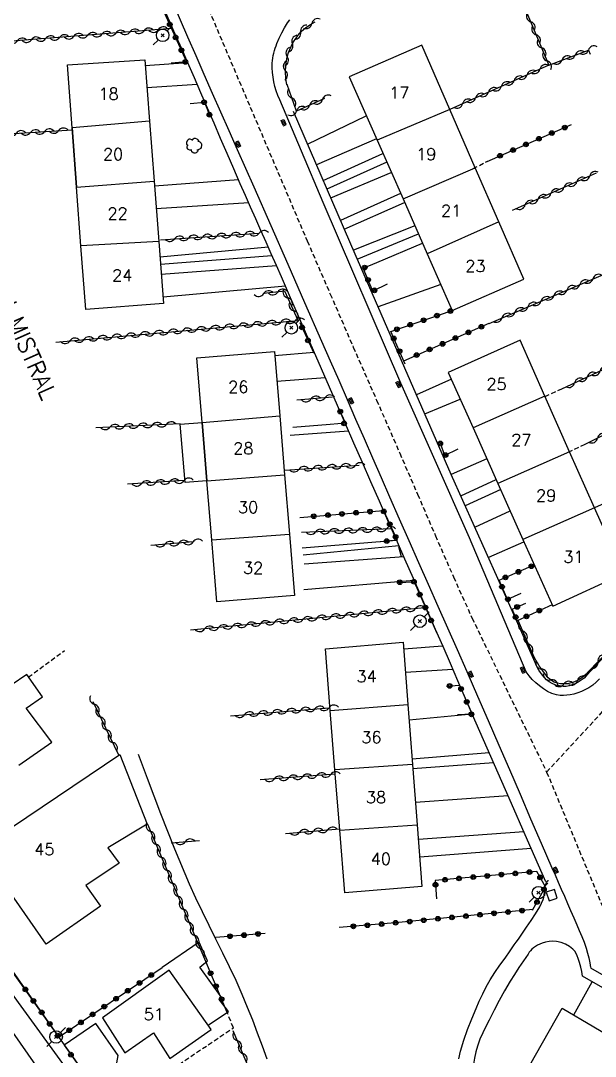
# Model space of a CAD drawing. Header units: millimetres. Extents: x 147000 to 148000, y 141000 to 142001.
# Drawn here: x 147539.6 to 147600.6, y 141771.4 to 141881.4 of the extents above; entities that cross this region are included whole.
import ezdxf
from ezdxf.enums import TextEntityAlignment as Align

# ---------------------------------------------------------------- set-up
doc = ezdxf.new("R2010")
doc.units = ezdxf.units.MM
doc.linetypes.add('DASHED', pattern=[0.75, 0.5, -0.25])
doc.layers.get('0').update_dxf_attribs({"linetype": 'CONTINUOUS'})
for name, color, linetype in [('W0001', 6, 'DASHED'), ('W0004', 5, 'CONTINUOUS'), ('W0014', 7, 'CONTINUOUS'), ('W0017', 7, 'CONTINUOUS'), ('W0101', 7, 'CONTINUOUS'), ('W0104', 1, 'CONTINUOUS'), ('W0112', 1, 'DASHED'), ('W0211', 2, 'CONTINUOUS'), ('W0300', 7, 'CONTINUOUS'), ('W0310', 3, 'CONTINUOUS'), ('W0323', 7, 'CONTINUOUS'), ('W0401', 7, 'CONTINUOUS'), ('W0420', 7, 'CONTINUOUS'), ('W0473', 7, 'CONTINUOUS'), ('W0989', 7, 'CONTINUOUS'), ('W0991', 7, 'CONTINUOUS'), ('W1102', 7, 'CONTINUOUS')]:
    doc.layers.add(name, color=color, linetype=linetype)
doc.styles.get("Standard").update_dxf_attribs({"font": 'romans.shx', "width": 0.85})

# ---------------------------------------------------------------- blocks, each defined once
blk = doc.blocks.new('T473')
for p, q in [((-0.166667, 0.166667), (0.166667, -0.166667)), ((-0.166667, -0.166667), (0.166667, 0.166667)), ((0.500001, 0.500001), (1.000002, 1.000002)), ((-1.000002, -1.000002), (-0.500001, -0.500001))]:
    blk.add_line(p, q)
blk.add_ellipse((0, 0), major_axis=(0.471405, 0.471405), ratio=1, start_param=5.4977871438, end_param=11.780972451)
blk = doc.blocks.new('T401')
for p, q in [((-0.3, 0.3), (0, 0.3)), ((-0.3, -0.25), (-0.3, 0.3)), ((-0.3, 0.15), (0, 0.15)), ((-0.3, 0), (0, 0)), ((0, 0.3), (0, -0.25)), ((-0.3, -0.15), (0, -0.15)), ((-0.3, -0.25), (-0.3, -0.3)), ((-0.3, -0.3), (0, -0.3)), ((0, -0.3), (0, -0.25))]:
    blk.add_line(p, q)
blk = doc.blocks.new('T300')
for p, q in [((-0.8, 0.51), (-0.86, 0.34)), ((-0.86, 0.34), (-0.86, 0.17)), ((-0.86, 0.17), (-0.74, 0.06)), ((-0.69, 0.63), (-0.8, 0.51)), ((-0.8, -0.06), (-0.74, 0.06)), ((-0.74, 0.06), (-0.69, 0.11)), ((-0.57, 0.69), (-0.69, 0.63)), ((-0.46, 0.69), (-0.57, 0.69)), ((-0.29, 0.63), (-0.46, 0.69)), ((-0.29, 0.63), (-0.17, 0.74)), ((-0.23, 0.57), (-0.29, 0.63)), ((-0.17, 0.74), (-0.06, 0.8)), ((-0.06, 0.8), (0.06, 0.8)), ((0.06, 0.8), (0.23, 0.74)), ((0.23, 0.74), (0.34, 0.63)), ((0.34, 0.63), (0.4, 0.51)), ((0.46, 0.46), (0.34, 0.46)), ((0.4, 0.51), (0.4, 0.46)), ((0.57, 0.4), (0.46, 0.46)), ((0.57, 0.4), (0.69, 0.29)), ((0.69, 0.29), (0.74, 0.17)), ((0.74, 0.06), (0.69, -0.17)), ((0.74, 0.17), (0.74, 0.06)), ((-0.8, -0.17), (-0.8, -0.06)), ((-0.8, -0.23), (-0.8, -0.17)), ((-0.74, -0.34), (-0.8, -0.23)), ((-0.69, -0.4), (-0.74, -0.34)), ((-0.51, -0.46), (-0.69, -0.4)), ((-0.4, -0.46), (-0.51, -0.46)), ((-0.4, -0.46), (-0.34, -0.46)), ((-0.34, -0.46), (-0.34, -0.4)), ((-0.34, -0.51), (-0.34, -0.46)), ((-0.29, -0.63), (-0.34, -0.51)), ((-0.17, -0.74), (-0.29, -0.63)), ((-0.06, -0.8), (-0.17, -0.74)), ((0.06, -0.8), (-0.06, -0.8)), ((0.17, -0.74), (0.06, -0.8)), ((0.23, -0.69), (0.17, -0.74)), ((0.29, -0.46), (0.23, -0.46)), ((0.29, -0.63), (0.23, -0.69)), ((0.46, -0.4), (0.29, -0.46)), ((0.34, -0.51), (0.29, -0.63)), ((0.34, -0.51), (0.34, -0.46)), ((0.57, -0.34), (0.46, -0.4)), ((0.63, -0.29), (0.57, -0.34)), ((0.69, -0.17), (0.63, -0.29))]:
    blk.add_line(p, q)
blk = doc.blocks.new('t310o')
at = {"color": 0, "linetype": 'Continuous'}
for centre, start, end in [((-0.5, 0.38), 216.8699, 323.1304), ((0.5, -0.37), 36.8699, 143.1303)]:
    blk.add_arc(centre, 0.625, start, end, dxfattribs=at)
blk = doc.blocks.new('t323o')
at = {"color": 0, "linetype": 'Continuous'}
for radius in [0.25, 0.15]:
    blk.add_circle((0, 0), radius, dxfattribs=at)

msp = doc.modelspace()

# ---------------------------------------------------------------- linework, layer by layer
at = {"layer": 'W0001'}
for points in [[(147595.46, 141801.57), (147608.95, 141816.15), (147621.55, 141829.23), (147638.83, 141847.45), (147654.68, 141864.68), (147670.93, 141883.62), (147663.36, 141900.2), (147655.78, 141921.18), (147650.46, 141934.89), (147643.34, 141951.93)], [(147559.3, 141883.21), (147570.04, 141857.97), (147572.48, 141852.33), (147574.93, 141846.7), (147577.4, 141841.07), (147579.86, 141835.44), (147581.76, 141831.06), (147583.65, 141826.67), (147585.57, 141822.29), (147587.53, 141817.94), (147595.46, 141801.57)], [(147595.46, 141801.57), (147603.01, 141783.4), (147605.44, 141781.51), (147607.98, 141779.76), (147610.61, 141778.16), (147613.33, 141776.72), (147616.42, 141775.28), (147619.59, 141774.01), (147622.84, 141772.96), (147626.17, 141772.16), (147629.35, 141771.72), (147632.56, 141771.57), (147635.76, 141771.58), (147638.95, 141771.62), (147654.83, 141772.63)]]:
    msp.add_lwpolyline(points, dxfattribs=at)
at = {"layer": 'W0004'}
msp.add_lwpolyline([(147444.47, 141907.59), (147446.1, 141904.87), (147457.15, 141889.36), (147468.04, 141873.73), (147480.2, 141856.61), (147493.52, 141837.66), (147505.33, 141821.07), (147515.42, 141806.83), (147524.98, 141793.49), (147534.14, 141780.51), (147543.08, 141767.74), (147552.15, 141755.16), (147561.49, 141741.84), (147567.3, 141733.54), (147579.42, 141716.52), (147592.25, 141698.47), (147601.84, 141684.98), (147611.7, 141671)], dxfattribs=at)
at = {"layer": 'W0014'}
for points in [[(147548.99, 141763.9), (147535.04, 141783.04), (147517.62, 141808.08), (147508.08, 141821.49), (147492.16, 141843.61), (147475.06, 141868.07), (147457.26, 141892.86), (147447.77, 141906.4), (147444.56, 141907.2)], [(147555.87, 141883.01), (147557.33, 141879.65), (147558.21, 141877.65), (147559.08, 141875.66), (147559.96, 141873.67), (147560.84, 141871.67), (147561.73, 141869.68), (147562.61, 141867.69), (147563.49, 141865.69), (147564.37, 141863.7), (147566.17, 141859.61), (147567.97, 141855.51), (147569.77, 141851.42), (147571.57, 141847.32), (147572.48, 141845.25), (147573.38, 141843.19), (147574.28, 141841.12), (147575.18, 141839.05), (147576.08, 141836.98), (147576.98, 141834.92), (147577.89, 141832.85), (147578.79, 141830.79), (147579.81, 141828.47), (147580.84, 141826.15), (147581.86, 141823.83), (147582.89, 141821.52), (147583.92, 141819.2), (147584.95, 141816.88), (147585.97, 141814.57), (147586.99, 141812.24), (147588.12, 141809.64), (147589.25, 141807.04), (147590.38, 141804.43), (147591.51, 141801.83), (147592.64, 141799.22), (147593.76, 141796.61), (147594.89, 141794.01), (147596.02, 141791.4), (147596.35, 141790.64), (147596.68, 141789.89), (147597.01, 141789.13), (147597.34, 141788.38), (147597.67, 141787.62), (147598, 141786.86), (147598.33, 141786.1), (147598.65, 141785.34), (147598.91, 141784.73), (147599.18, 141784.11), (147599.44, 141783.49), (147599.66, 141782.86), (147599.81, 141782.35), (147599.93, 141781.84), (147600.04, 141781.32), (147600.13, 141780.8)], [(147595.39, 141789.91), (147593.43, 141794.34), (147591.48, 141798.78), (147589.53, 141803.21), (147587.6, 141807.65), (147586.81, 141809.46), (147586.02, 141811.27), (147585.24, 141813.08), (147584.46, 141814.89), (147583.67, 141816.7), (147582.89, 141818.51), (147582.1, 141820.32), (147581.32, 141822.12), (147580.42, 141824.18), (147579.51, 141826.23), (147578.61, 141828.29), (147577.71, 141830.34), (147576.8, 141832.39), (147575.9, 141834.44), (147574.99, 141836.5), (147574.09, 141838.55), (147573.24, 141840.5), (147572.4, 141842.45), (147571.55, 141844.4), (147570.7, 141846.34), (147569.86, 141848.29), (147569.01, 141850.24), (147568.16, 141852.19), (147567.31, 141854.14), (147566.77, 141855.37), (147566.22, 141856.61), (147565.68, 141857.84), (147565.13, 141859.08), (147564.58, 141860.31), (147564.03, 141861.55), (147563.49, 141862.78), (147562.94, 141864.02), (147562.24, 141865.63), (147561.54, 141867.24), (147560.85, 141868.85), (147560.15, 141870.46), (147559.46, 141872.07), (147558.76, 141873.68), (147558.06, 141875.29), (147557.36, 141876.89), (147556.75, 141878.28), (147556.14, 141879.66), (147555.52, 141881.04), (147554.91, 141882.43)], [(147567.13, 141872.94), (147566.93, 141873.41), (147566.76, 141873.89), (147566.62, 141874.37), (147566.5, 141874.87), (147566.41, 141875.36), (147566.35, 141875.85), (147566.31, 141876.34), (147566.33, 141876.84), (147566.35, 141877.11), (147566.39, 141877.38), (147566.44, 141877.64), (147566.5, 141877.91), (147566.57, 141878.17), (147566.65, 141878.42), (147566.74, 141878.68), (147566.83, 141878.93), (147567.06, 141879.5), (147567.33, 141880.06), (147567.63, 141880.59), (147567.96, 141881.11), (147568.21, 141881.44)], [(147662.33, 141879.02), (147652.01, 141867.75), (147637.32, 141852.11), (147620.9, 141834.71), (147611.12, 141824.08), (147599.7, 141811.81)], [(147593.3, 141812.2), (147587.26, 141826.45), (147579.97, 141842.88), (147571.72, 141862.06), (147567.15, 141872.96)], [(147594.25, 141813.2), (147590.28, 141822.13), (147585.33, 141833.17), (147575.13, 141856.56), (147568.6, 141871.7)], [(147571.37, 141733.9), (147558.02, 141753.07), (147547.13, 141768.58), (147534.65, 141786.08), (147521.53, 141804.71), (147509.62, 141821.45), (147494.94, 141842.14), (147484.58, 141856.39)], [(147599.7, 141811.81), (147599.43, 141811.55), (147599.14, 141811.31), (147598.82, 141811.11), (147598.49, 141810.94), (147598.18, 141810.82), (147597.86, 141810.73), (147597.53, 141810.67), (147597.2, 141810.66), (147596.81, 141810.71), (147596.43, 141810.81), (147596.06, 141810.96), (147595.72, 141811.16), (147595.45, 141811.36), (147595.22, 141811.61), (147595.01, 141811.87), (147594.81, 141812.14), (147594.64, 141812.39), (147594.49, 141812.65), (147594.36, 141812.92), (147594.24, 141813.2)], [(147601.07, 141811.46), (147600.72, 141811.12), (147600.35, 141810.81), (147599.95, 141810.53), (147599.53, 141810.29), (147599.15, 141810.11), (147598.76, 141809.97), (147598.36, 141809.85), (147597.95, 141809.77), (147597.59, 141809.72), (147597.24, 141809.69), (147596.88, 141809.7), (147596.52, 141809.76), (147596.02, 141809.92), (147595.56, 141810.14), (147595.12, 141810.41), (147594.7, 141810.71), (147594.31, 141811.04), (147593.94, 141811.4), (147593.6, 141811.79), (147593.3, 141812.2)], [(147586.14, 141771.12), (147586.33, 141771.94), (147586.66, 141773.1), (147587.06, 141774.24), (147587.51, 141775.36), (147587.97, 141776.47), (147588.31, 141777.25), (147588.67, 141778.01), (147589.05, 141778.76), (147589.46, 141779.5), (147589.96, 141780.3), (147590.49, 141781.07), (147591.04, 141781.82), (147591.57, 141782.59), (147591.79, 141782.9), (147592.01, 141783.21), (147592.24, 141783.52), (147592.46, 141783.83), (147592.68, 141784.15), (147592.9, 141784.46), (147593.11, 141784.78), (147593.33, 141785.09), (147593.8, 141785.8), (147594.28, 141786.51), (147594.72, 141787.25), (147595.1, 141788.02), (147595.17, 141788.27), (147595.21, 141788.53), (147595.22, 141788.78), (147595.23, 141789.03), (147595.26, 141789.3), (147595.33, 141789.57), (147595.44, 141789.83), (147595.62, 141790.05), (147595.62, 141790.05), (147595.63, 141790.06), (147595.64, 141790.06), (147595.64, 141790.06)], [(147599.27, 141779.9), (147599.2, 141780.38), (147599.1, 141780.86), (147598.96, 141781.33), (147598.8, 141781.79), (147598.69, 141782.05), (147598.58, 141782.3), (147598.44, 141782.54), (147598.25, 141782.76), (147597.87, 141783.06), (147597.45, 141783.3), (147597, 141783.47), (147596.52, 141783.58), (147596.13, 141783.61), (147595.74, 141783.58), (147595.35, 141783.5), (147594.98, 141783.4), (147594.74, 141783.31), (147594.5, 141783.19), (147594.28, 141783.06), (147594.07, 141782.9), (147593.9, 141782.76), (147593.75, 141782.6), (147593.62, 141782.43), (147593.49, 141782.25)], [(147593.51, 141782.25), (147593, 141781.54), (147592.5, 141780.82), (147592.03, 141780.09), (147591.57, 141779.35), (147590.98, 141778.33), (147590.42, 141777.31), (147589.88, 141776.27), (147589.36, 141775.22), (147589.02, 141774.55), (147588.69, 141773.88), (147588.37, 141773.19), (147588.11, 141772.48), (147587.94, 141771.85), (147587.81, 141771.2), (147587.71, 141770.55), (147587.61, 141769.9), (147587.55, 141769.37), (147587.5, 141768.83), (147587.47, 141768.28), (147587.44, 141767.74), (147587.39, 141766.48), (147587.39, 141766.31)], [(147600.12, 141780.77), (147610.7, 141774.68), (147627.51, 141764.94)], [(147631.45, 141767.13), (147627.71, 141763.63), (147616.62, 141769.96), (147599.26, 141779.89)]]:
    msp.add_lwpolyline(points, dxfattribs=at)
at = {"layer": 'W0017'}
for points in [[(147552.83, 141876.58), (147557.35, 141876.91)], [(147553.01, 141874.26), (147558.36, 141874.61)], [(147570.08, 141868.25), (147576.31, 141871.24)], [(147577.38, 141868.82), (147571.03, 141866.05)], [(147571.75, 141864.39), (147578.08, 141867.25)], [(147578.49, 141866.32), (147572.14, 141863.47)], [(147572.55, 141862.54), (147578.96, 141865.25)], [(147553.82, 141863.8), (147562.74, 141864.48)], [(147579.95, 141863.01), (147573.58, 141860.14)], [(147563.83, 141862), (147554.01, 141861.36)], [(147573.98, 141859.2), (147580.38, 141862.04)], [(147581.48, 141859.56), (147574.94, 141856.98)], [(147575.36, 141856.02), (147581.85, 141858.71)], [(147565.92, 141857.29), (147554.41, 141856.23)], [(147577.43, 141855.68), (147582.29, 141857.73)], [(147554.47, 141855.51), (147566.3, 141856.43)], [(147554.55, 141854.42), (147566.77, 141855.37)], [(147567.74, 141853.17), (147554.74, 141852)], [(147584.23, 141853.35), (147577.57, 141850.96)], [(147566.58, 141845.79), (147570.79, 141846.14)], [(147566.82, 141843.06), (147571.96, 141843.45)], [(147585.35, 141843.28), (147581.64, 141841.61)], [(147582.51, 141839.61), (147586.29, 141841.17)], [(147568.22, 141837.33), (147574.42, 141837.8)], [(147572.46, 141838.48), (147568.5, 141838.14)], [(147589.12, 141834.82), (147585.33, 141833.16)], [(147586.35, 141830.89), (147590.11, 141832.62)], [(147590.58, 141831.57), (147586.81, 141829.85)], [(147587.84, 141827.56), (147591.59, 141829.3)], [(147579.51, 141826.17), (147569.52, 141825.35)], [(147569.6, 141824.63), (147579.78, 141825.62)], [(147592.99, 141825.98), (147589.28, 141824.36)], [(147580.3, 141824.44), (147569.71, 141823.66)], [(147569.68, 141820.95), (147581.39, 141821.96)], [(147580.29, 141814.64), (147584.42, 141814.97)], [(147585.5, 141812.45), (147580.48, 141812.15)], [(147580.86, 141807.13), (147587.55, 141807.75)], [(147589.37, 141803.6), (147581.18, 141802.95)], [(147581.26, 141801.94), (147589.83, 141802.57)], [(147591.36, 141799.06), (147581.54, 141798.35)], [(147581.84, 141794.44), (147593.03, 141795.27)], [(147593.82, 141793.47), (147581.98, 141792.52)], [(147598.35, 141775.78), (147600.29, 141779.3)], [(147547.65, 141767.84), (147549.51, 141768.94), (147549.97, 141771.49), (147547.6, 141774.87), (147544.23, 141772.58)]]:
    msp.add_lwpolyline(points, dxfattribs=at)
at = {"layer": 'W0101'}
for points in [[(147585.17, 141871.94), (147582.2, 141878.74), (147574.48, 141875.38)], [(147545.09, 141869.99), (147544.6, 141876.66), (147552.79, 141877.18)], [(147552.79, 141877.18), (147553.29, 141870.67)], [(147574.48, 141875.38), (147577.45, 141868.68)], [(147587.87, 141865.74), (147585.17, 141871.94)], [(147553.29, 141870.67), (147553.78, 141864.31)], [(147545.56, 141863.69), (147545.09, 141869.99)], [(147577.45, 141868.68), (147580.21, 141862.42)], [(147590.38, 141860), (147587.87, 141865.74)], [(147553.78, 141864.31), (147554.28, 141857.91)], [(147546.02, 141857.44), (147545.56, 141863.69)], [(147580.21, 141862.42), (147582.79, 141856.6)], [(147582.79, 141856.6), (147585.44, 141850.59), (147593.04, 141853.92), (147590.38, 141860)], [(147554.28, 141857.91), (147554.79, 141851.33), (147546.52, 141850.7), (147546.02, 141857.44)], [(147595.28, 141841.48), (147592.64, 141847.42), (147585.02, 141844.01)], [(147558.88, 141838.7), (147558.31, 141845.57), (147566.56, 141846.24)], [(147566.56, 141846.24), (147567.12, 141839.39)], [(147585.02, 141844.01), (147587.65, 141838.12)], [(147597.9, 141835.58), (147595.28, 141841.48)], [(147559.4, 141832.49), (147558.88, 141838.7)], [(147567.12, 141839.39), (147567.63, 141833.14)], [(147587.65, 141838.12), (147590.29, 141832.21)], [(147600.54, 141829.63), (147597.9, 141835.58)], [(147567.63, 141833.14), (147568.15, 141826.84)], [(147559.92, 141826.22), (147559.4, 141832.49)], [(147590.29, 141832.21), (147592.94, 141826.28)], [(147592.94, 141826.28), (147596.1, 141819.2), (147603.64, 141822.66), (147600.54, 141829.63)], [(147568.15, 141826.84), (147568.68, 141820.32), (147560.46, 141819.66), (147559.92, 141826.22)], [(147572.49, 141808.1), (147571.97, 141814.64), (147580.23, 141815.35)], [(147580.23, 141815.35), (147580.74, 141808.74)], [(147572.99, 141801.79), (147572.49, 141808.1)], [(147580.74, 141808.74), (147581.23, 141802.38)], [(147581.23, 141802.38), (147581.72, 141795.96)], [(147573.49, 141795.4), (147572.99, 141801.79)], [(147581.72, 141795.96), (147582.22, 141789.41), (147574.02, 141788.75), (147573.49, 141795.4)], [(147605.15, 141758.9), (147591.59, 141766.77), (147597.12, 141776.49)], [(147597.12, 141776.49), (147610.57, 141768.57)]]:
    msp.add_lwpolyline(points, dxfattribs=at)
for points in [[(147542.31, 141783.3), (147535.26, 141793.4), (147550.15, 141803.43), (147553.05, 141796.04), (147548.87, 141793.52), (147550.09, 141791.89), (147546.52, 141789.52), (147548.09, 141787.32)], [(147555.4, 141780.55), (147548.29, 141775.47), (147550.69, 141771.77), (147553.72, 141773.87), (147555.45, 141771.14), (147559.84, 141774.24)]]:
    msp.add_lwpolyline(points, close=True, dxfattribs=at)
at = {"layer": 'W0104'}
for points in [[(147545.09, 141869.99), (147545.56, 141863.69)], [(147603.42, 141823.15), (147605.56, 141824.09), (147602.68, 141830.59), (147600.55, 141829.64)], [(147539.44, 141802.29), (147542.94, 141804.73), (147540.2, 141808.34), (147541.92, 141809.56), (147540.28, 141811.92), (147538.6, 141810.78), (147535.15, 141808.36)], [(147559.53, 141774.7), (147561.68, 141776.15), (147560.72, 141777.38), (147560.99, 141777.59), (147558.65, 141780.86), (147559.44, 141781.54), (147558.58, 141783.51), (147554.64, 141780.8)]]:
    msp.add_lwpolyline(points, dxfattribs=at)
msp.add_lwpolyline([(147558.88, 141838.7), (147559.39, 141832.49), (147557.07, 141832.3), (147556.55, 141838.51)], close=True, dxfattribs=at)
at = {"layer": 'W0112'}
for points in [[(147587.65, 141865.65), (147589.17, 141866.43)], [(147595.29, 141841.45), (147597.07, 141842.26)], [(147599.51, 141836.36), (147597.65, 141835.47)], [(147540.43, 141811.65), (147544.28, 141814.47)], [(147555.81, 141770.1), (147562.2, 141774.42), (147561.54, 141776.05)]]:
    msp.add_lwpolyline(points, dxfattribs=at)
at = {"layer": 'W0211'}
msp.add_lwpolyline([(147565.8, 141771.07), (147565.29, 141772.45), (147564.78, 141773.83), (147564.25, 141775.21), (147563.71, 141776.58), (147563.14, 141777.94), (147562.48, 141779.43), (147561.79, 141780.9), (147561.08, 141782.35), (147560.35, 141783.81), (147559.63, 141785.26), (147558.91, 141786.72), (147558.22, 141788.19), (147557.55, 141789.67), (147555.99, 141793.38), (147554.51, 141797.13), (147553.07, 141800.9), (147552.12, 141803.42)], dxfattribs=at)
at = {"layer": 'W0310'}
for points in [[(147591.95, 141885.59), (147595.68, 141876.64), (147585.17, 141871.94)], [(147555.66, 141880.52), (147528.8, 141878.39)], [(147567.89, 141874.54), (147567.76, 141875.23), (147567.72, 141875.92), (147567.76, 141876.61), (147567.87, 141877.3), (147567.95, 141877.63), (147568.06, 141877.97), (147568.18, 141878.29), (147568.32, 141878.61), (147568.48, 141878.92), (147568.66, 141879.22), (147568.85, 141879.51), (147569.06, 141879.79), (147569.45, 141880.23), (147569.89, 141880.62), (147570.38, 141880.96), (147570.89, 141881.24)], [(147595.68, 141876.64), (147599.9, 141878.23), (147600.08, 141877.79)], [(147571.87, 141873.08), (147568.89, 141871.76), (147567.91, 141874.56)], [(147533.17, 141869.03), (147545.11, 141869.76)], [(147600.71, 141865.16), (147591.81, 141861.19)], [(147554.46, 141858.09), (147564.94, 141858.78)], [(147589.34, 141849.21), (147602.98, 141855.05)], [(147543.35, 141847.23), (147569.09, 141849.52), (147567.65, 141852.62), (147565.39, 141852.38)], [(147597.07, 141842.26), (147607.97, 141847.35)], [(147612.57, 141842.86), (147599.51, 141836.36)], [(147572.73, 141841.39), (147568.95, 141841.05)], [(147556.57, 141838.56), (147547.6, 141838.13)], [(147567.67, 141833.63), (147575.54, 141834.16)], [(147556.98, 141832.52), (147550.96, 141832.13)], [(147578.99, 141827.39), (147569.43, 141827.02)], [(147557.95, 141826.02), (147553.44, 141825.64)], [(147580.04, 141824.42), (147579.77, 141825.47)], [(147607.57, 141820.18), (147599.87, 141812.22)], [(147582.49, 141819.02), (147557.64, 141816.63)], [(147594.13, 141813.78), (147592.44, 141817.67)], [(147599.87, 141812.22), (147599.64, 141811.95), (147599.38, 141811.71), (147599.09, 141811.49), (147598.79, 141811.31), (147598.43, 141811.15), (147598.06, 141811.03), (147597.68, 141810.95), (147597.29, 141810.93), (147596.94, 141810.95), (147596.6, 141811.02), (147596.27, 141811.13), (147595.96, 141811.29), (147595.63, 141811.56), (147595.36, 141811.88), (147595.12, 141812.22), (147594.89, 141812.56), (147594.68, 141812.85), (147594.49, 141813.15), (147594.3, 141813.46), (147594.13, 141813.78)], [(147550.05, 141803.36), (147547.33, 141809.03)], [(147561.89, 141807.54), (147572.38, 141808.4)], [(147573.02, 141801.34), (147565.06, 141800.75)], [(147559.26, 141781.46), (147553.11, 141796)], [(147567.72, 141795.05), (147573.48, 141795.53)], [(147555.61, 141794.05), (147558.59, 141794.29)], [(147567.5, 141762.11), (147565.99, 141765.07), (147562.19, 141774.08)]]:
    msp.add_lwpolyline(points, dxfattribs=at)
at = {"layer": 'W0323'}
for points in [[(147552.71, 141883.66), (147554.17, 141883.76), (147557.23, 141876.98), (147555.6, 141876.85)], [(147557.6, 141872.56), (147559.15, 141872.71), (147559.75, 141871.13)], [(147589.14, 141866.41), (147598.11, 141870.33)], [(147578.53, 141853.37), (147577, 141852.64), (147575.98, 141855.06), (147577.43, 141855.68)], [(147580.45, 141844.88), (147578.91, 141848.36), (147585.44, 141850.59)], [(147569.26, 141849.32), (147570.73, 141846.04)], [(147580.29, 141845.24), (147589.37, 141849.22)], [(147573.33, 141840.28), (147574.1, 141838.6), (147572.46, 141838.48)], [(147584.15, 141836.52), (147584.62, 141835.17), (147586.07, 141835.89)], [(147569.25, 141828.61), (147578.13, 141829.33), (147579.59, 141826.18), (147577.82, 141826.03)], [(147592.72, 141820.54), (147591.32, 141819.9), (147590.41, 141821.93), (147594.15, 141823.57)], [(147579.65, 141821.71), (147581.38, 141821.78), (147583.79, 141816.3)], [(147596.05, 141819.33), (147592.34, 141817.64), (147591.8, 141818.87), (147593.24, 141819.51)], [(147584.83, 141810.68), (147586.2, 141810.8), (147587.55, 141807.7), (147585.98, 141807.65)], [(147593.96, 141786.9), (147595.33, 141789.39), (147594.42, 141791.01), (147583.63, 141790.05), (147583.75, 141788.1)], [(147594, 141786.97), (147579.39, 141785.55), (147573.45, 141785.07)], [(147554.63, 141780.79), (147543.69, 141773.43), (147535.8, 141784.62)], [(147565.58, 141784.44), (147560.35, 141784.01)], [(147561.54, 141776.05), (147559.26, 141781.46)], [(147544.23, 141772.58), (147547.55, 141767.89)]]:
    msp.add_lwpolyline(points, dxfattribs=at)
at = {"layer": 'W0420'}
msp.add_lwpolyline([(147595.42, 141788.81), (147595.71, 141787.9), (147596.59, 141788.19), (147596.29, 141789.1), (147595.42, 141788.81)], close=True, dxfattribs=at)
at = {"layer": 'W1102'}
for points in [[(147585.17, 141871.94), (147577.45, 141868.68)], [(147553.29, 141870.67), (147545.09, 141869.99)], [(147580.21, 141862.42), (147587.87, 141865.74)], [(147545.56, 141863.69), (147553.78, 141864.31)], [(147590.38, 141860), (147582.79, 141856.6)], [(147554.28, 141857.91), (147546.02, 141857.44)], [(147595.28, 141841.48), (147587.65, 141838.12)], [(147558.88, 141838.7), (147567.12, 141839.39)], [(147597.9, 141835.58), (147590.29, 141832.21)], [(147559.39, 141832.49), (147567.63, 141833.14)], [(147600.55, 141829.64), (147592.94, 141826.28)], [(147559.92, 141826.22), (147568.15, 141826.84)], [(147572.49, 141808.1), (147580.74, 141808.74)], [(147581.23, 141802.38), (147572.99, 141801.79)], [(147573.49, 141795.4), (147581.72, 141795.96)]]:
    msp.add_lwpolyline(points, dxfattribs=at)

# ---------------------------------------------------------------- block references
at = {"layer": 'W0300'}
msp.add_blockref('T300', (147558.09, 141868.07), dxfattribs=at)
at = {"layer": 'W0310'}
for p, rotation in [((147570.53, 141881.04), 28.40564715670493), ((147593.77, 141881.23), 292.6484996542879), ((147549.73, 141880.05), 184.5265146821621), ((147551.23, 141880.17), 184.5265146821621), ((147552.72, 141880.29), 184.5265146821621), ((147554.22, 141880.41), 184.5265146821621), ((147569.35, 141880.12), 48.09355559198887), ((147594.34, 141879.85), 292.6484996542879), ((147539.27, 141879.22), 184.5265146821621), ((147540.76, 141879.34), 184.5265146821621), ((147542.26, 141879.46), 184.5265146821621), ((147543.75, 141879.58), 184.5265146821621), ((147545.25, 141879.7), 184.5265146821621), ((147546.74, 141879.81), 184.5265146821621), ((147548.24, 141879.93), 184.5265146821621), ((147568.47, 141878.91), 62.85163070947461), ((147594.92, 141878.47), 292.6484996542879), ((147567.92, 141877.52), 75.84505315590117), ((147595.5, 141877.08), 292.6484996542879), ((147598.49, 141877.7), 20.7062830427493), ((147599.89, 141878.23), 20.7062830427493), ((147567.73, 141876.03), 87.1039887338785), ((147597.09, 141877.17), 20.7062830427493), ((147593.38, 141875.61), 204.0705702673129), ((147594.75, 141876.22), 204.0705702673129), ((147590.65, 141874.39), 204.0705702673129), ((147592.01, 141875), 204.0705702673129), ((147568.4, 141873.15), 109.2827644387163), ((147587.91, 141873.16), 204.0705702673129), ((147589.28, 141873.77), 204.0705702673129), ((147570.29, 141872.38), 203.8518278140845), ((147571.66, 141872.98), 203.8518278140845), ((147586.54, 141872.55), 204.0705702673129), ((147568.91, 141871.77), 203.8518278140845), ((147539.16, 141869.39), 3.500259967303486), ((147540.66, 141869.48), 3.500259967303486), ((147542.16, 141869.58), 3.500259967303486), ((147543.65, 141869.67), 3.500259967303486), ((147598.66, 141864.25), 204.0420786125796), ((147600.03, 141864.86), 204.0420786125796), ((147597.29, 141863.64), 204.0420786125796), ((147594.55, 141862.41), 204.0420786125796), ((147595.92, 141863.02), 204.0420786125796), ((147593.18, 141861.8), 204.0420786125796), ((147555.96, 141858.19), 3.773061398504982), ((147557.46, 141858.29), 3.773061398504982), ((147558.95, 141858.39), 3.773061398504982), ((147560.45, 141858.48), 3.773061398504982), ((147561.95, 141858.58), 3.773061398504982), ((147563.44, 141858.68), 3.773061398504982), ((147564.94, 141858.78), 3.773061398504982), ((147598.99, 141853.35), 23.1859105289853), ((147600.37, 141853.94), 23.1859105289853), ((147566.91, 141852.54), 186.1253719401462), ((147567.97, 141851.93), 114.9926207494584), ((147596.24, 141852.16), 23.1859105289853), ((147597.61, 141852.75), 23.1859105289853), ((147565.42, 141852.38), 186.1253719401462), ((147594.86, 141851.57), 23.1859105289853), ((147568.6, 141850.57), 114.9926207494584), ((147592.1, 141850.39), 23.1859105289853), ((147593.48, 141850.98), 23.1859105289853), ((147565.77, 141849.22), 5.075722157791951), ((147567.26, 141849.35), 5.075722157791951), ((147568.75, 141849.48), 5.075722157791951), ((147590.72, 141849.8), 23.1859105289853), ((147553.81, 141848.16), 5.075722157791951), ((147555.31, 141848.29), 5.075722157791951), ((147556.8, 141848.42), 5.075722157791951), ((147558.3, 141848.56), 5.075722157791951), ((147559.79, 141848.69), 5.075722157791951), ((147561.28, 141848.82), 5.075722157791951), ((147562.78, 141848.95), 5.075722157791951), ((147564.27, 141849.09), 5.075722157791951), ((147544.85, 141847.36), 5.075722157791951), ((147546.34, 141847.49), 5.075722157791951), ((147547.84, 141847.63), 5.075722157791951), ((147549.33, 141847.76), 5.075722157791951), ((147550.83, 141847.89), 5.075722157791951), ((147552.32, 141848.03), 5.075722157791951), ((147599.78, 141843.53), 24.99963311422329), ((147601.14, 141844.16), 24.99963311422329), ((147598.43, 141842.9), 24.99963311422329), ((147570.44, 141841.19), 185.1944289074964), ((147571.93, 141841.32), 185.1944289074964), ((147549.1, 141838.21), 182.7280176985069), ((147550.6, 141838.28), 182.7280176985069), ((147552.1, 141838.35), 182.7280176985069), ((147553.6, 141838.42), 182.7280176985069), ((147555.09, 141838.49), 182.7280176985069), ((147600.86, 141837.03), 206.4790057226989), ((147570.67, 141833.83), 3.844994860109172), ((147572.16, 141833.93), 3.844994860109172), ((147573.66, 141834.03), 3.844994860109172), ((147575.16, 141834.13), 3.844994860109172), ((147569.17, 141833.73), 3.844994860109172), ((147552.46, 141832.22), 183.710360733133), ((147553.96, 141832.32), 183.710360733133), ((147555.46, 141832.42), 183.710360733133), ((147556.95, 141832.51), 183.710360733133), ((147575.42, 141827.25), 182.1800458430663), ((147576.92, 141827.31), 182.1800458430663), ((147578.42, 141827.37), 182.1800458430663), ((147570.93, 141827.08), 182.1800458430663), ((147572.42, 141827.14), 182.1800458430663), ((147573.92, 141827.2), 182.1800458430663), ((147554.93, 141825.77), 184.7256450477165), ((147556.43, 141825.89), 184.7256450477165), ((147557.92, 141826.01), 184.7256450477165), ((147575.56, 141818.36), 185.4937316270484), ((147577.05, 141818.5), 185.4937316270484), ((147578.55, 141818.64), 185.4937316270484), ((147580.04, 141818.79), 185.4937316270484), ((147581.53, 141818.93), 185.4937316270484), ((147565.11, 141817.35), 185.4937316270484), ((147566.6, 141817.5), 185.4937316270484), ((147568.1, 141817.64), 185.4937316270484), ((147569.59, 141817.78), 185.4937316270484), ((147571.08, 141817.93), 185.4937316270484), ((147572.57, 141818.07), 185.4937316270484), ((147574.07, 141818.21), 185.4937316270484), ((147559.14, 141816.78), 185.4937316270484), ((147560.63, 141816.92), 185.4937316270484), ((147562.12, 141817.06), 185.4937316270484), ((147563.62, 141817.21), 185.4937316270484), ((147592.94, 141816.53), 113.4167138485395), ((147593.53, 141815.15), 113.4167138485395), ((147594.92, 141812.51), 124.8443452940678), ((147600.91, 141813.3), 225.9330735232351), ((147595.88, 141811.36), 140.9245361415037), ((147597.29, 141810.93), 183.5732990296941), ((147598.73, 141811.29), 204.3832667561392), ((147547.46, 141808.77), 115.6078342934404), ((147548.1, 141807.42), 115.6078342934404), ((147563.39, 141807.66), 4.684691221681609), ((147564.88, 141807.78), 4.684691221681609), ((147566.38, 141807.9), 4.684691221681609), ((147567.87, 141808.03), 4.684691221681609), ((147569.37, 141808.15), 4.684691221681609), ((147570.86, 141808.27), 4.684691221681609), ((147572.36, 141808.39), 4.684691221681609), ((147548.75, 141806.06), 115.6078342934404), ((147549.4, 141804.71), 115.6078342934404), ((147566.56, 141800.86), 184.3016800243361), ((147568.06, 141800.97), 184.3016800243361), ((147569.55, 141801.08), 184.3016800243361), ((147571.05, 141801.2), 184.3016800243361), ((147572.54, 141801.31), 184.3016800243361), ((147553.41, 141795.27), 112.9498405011794), ((147570.71, 141795.3), 4.739765134533516), ((147572.21, 141795.42), 4.739765134533516), ((147554, 141793.89), 112.9498405011794), ((147557.1, 141794.17), 4.739765134380499), ((147569.22, 141795.17), 4.739765134533516), ((147554.58, 141792.51), 112.9498405011794), ((147555.17, 141791.13), 112.9498405011794), ((147555.75, 141789.75), 112.9498405011794), ((147556.34, 141788.37), 112.9498405011794), ((147556.92, 141786.99), 112.9498405011794), ((147557.51, 141785.6), 112.9498405011794), ((147558.09, 141784.22), 112.9498405011794), ((147558.68, 141782.84), 112.9498405011794), ((147562.62, 141773.06), 112.8478609169684), ((147563.2, 141771.68), 112.8478609169684)]:
    msp.add_blockref('t310o', p, dxfattribs=dict(at, rotation=rotation))
at = {"layer": 'W0323'}
for p, rotation in [((147555.44, 141880.95), 294.2758166511778), ((147556.06, 141879.58), 294.2758166511778), ((147556.68, 141878.22), 294.2758166511778), ((147557.1, 141876.97), 184.516741253652), ((147559.09, 141872.7), 5.523998346422015), ((147559.66, 141871.36), 290.9692669776986), ((147596.01, 141869.41), 23.58703052503595), ((147597.39, 141870.01), 23.58703052503595), ((147593.26, 141868.21), 23.58703052503595), ((147594.64, 141868.81), 23.58703052503595), ((147590.51, 141867.01), 23.58703052503595), ((147591.89, 141867.61), 23.58703052503595), ((147576.14, 141855.13), 23.45650575185938), ((147576.5, 141853.83), 112.7055138205183), ((147577.18, 141852.72), 205.6167315531641), ((147585.24, 141850.52), 18.87039046203676), ((147582.4, 141849.55), 18.87039046203676), ((147583.82, 141850.04), 18.87039046203676), ((147569.5, 141848.78), 294.1324960166362), ((147579.56, 141848.58), 18.87039046203676), ((147580.98, 141849.06), 18.87039046203676), ((147587.16, 141848.25), 23.67670197996976), ((147588.53, 141848.85), 23.67670197996976), ((147570.12, 141847.41), 294.1324960166362), ((147579.23, 141847.62), 113.9716619252446), ((147584.41, 141847.04), 23.67670197996976), ((147585.78, 141847.65), 23.67670197996976), ((147579.84, 141846.25), 113.9716619252446), ((147583.04, 141846.44), 23.67670197996976), ((147581.66, 141845.84), 23.67670197996976), ((147573.54, 141839.84), 294.7035588418454), ((147573.96, 141838.59), 184.3933620943655), ((147584.17, 141836.47), 289.242945033056), ((147584.73, 141835.22), 26.32829310540816), ((147570.74, 141828.73), 4.614680367639906), ((147572.24, 141828.86), 4.614680367639906), ((147573.73, 141828.98), 4.614680367639906), ((147575.23, 141829.1), 4.614680367639906), ((147576.72, 141829.22), 4.614680367639906), ((147578.17, 141829.25), 294.9202599284346), ((147578.8, 141827.89), 294.9202599284346), ((147579.43, 141826.53), 294.9202599284346), ((147578.48, 141826.09), 184.8543037126477), ((147592.47, 141822.83), 23.71299414927871), ((147593.84, 141823.43), 23.71299414927871), ((147581.37, 141821.78), 2.286637513697128), ((147591.09, 141822.23), 23.71299414927871), ((147579.87, 141821.72), 2.286637513697128), ((147590.72, 141821.24), 114.0307763716006), ((147581.98, 141820.42), 293.7351298192148), ((147591.35, 141819.92), 204.2192666002412), ((147582.59, 141819.04), 293.7351298192148), ((147592.33, 141819.1), 23.88127601751298), ((147594.69, 141818.71), 204.5182984634447), ((147583.19, 141817.67), 293.7351298192148), ((147592.17, 141818.02), 113.7714169003222), ((147593.32, 141818.09), 204.5182984634447), ((147585.16, 141810.71), 5.209500794620028), ((147586.38, 141810.39), 293.5012689445543), ((147586.98, 141809.02), 293.5012689445543), ((147587.48, 141807.7), 182.0076342060914), ((147593.64, 141790.94), 185.1034817827931), ((147584.67, 141790.14), 185.1034817827931), ((147586.16, 141790.28), 185.1034817827931), ((147587.66, 141790.41), 185.1034817827931), ((147589.15, 141790.54), 185.1034817827931), ((147590.65, 141790.68), 185.1034817827931), ((147592.14, 141790.81), 185.1034817827931), ((147594.77, 141790.39), 119.2907076384942), ((147583.66, 141789.6), 273.6385248917751), ((147595.17, 141789.09), 61.13894217270874), ((147594.44, 141787.77), 61.13894217270874), ((147589.88, 141786.57), 185.531550477771), ((147591.37, 141786.71), 185.531550477771), ((147592.86, 141786.86), 185.531550477771), ((147577.93, 141785.43), 184.6211616419904), ((147579.43, 141785.56), 185.531550477771), ((147580.92, 141785.7), 185.531550477771), ((147582.41, 141785.84), 185.531550477771), ((147583.91, 141785.99), 185.531550477771), ((147585.4, 141786.13), 185.531550477771), ((147586.89, 141786.28), 185.531550477771), ((147588.38, 141786.42), 185.531550477771), ((147564.83, 141784.38), 184.6211616421104), ((147574.94, 141785.19), 184.6211616419904), ((147576.44, 141785.31), 184.6211616419904), ((147561.84, 141784.13), 184.6211616421104), ((147563.34, 141784.25), 184.6211616421104), ((147553.48, 141780.01), 213.9081685585828), ((147559.79, 141780.2), 112.8227554984665), ((147552.24, 141779.18), 213.9081685585828), ((147560.37, 141778.82), 112.8227554984665), ((147540.12, 141778.49), 125.1763836918893), ((147550.99, 141778.34), 213.9081685585828), ((147540.98, 141777.27), 125.1763836918893), ((147548.5, 141776.67), 213.9081685585828), ((147549.75, 141777.5), 213.9081685585828), ((147560.95, 141777.44), 112.8227554984665), ((147541.85, 141776.04), 125.1763836918893), ((147547.26, 141775.83), 213.9081685585828), ((147542.71, 141774.82), 125.1763836918893), ((147546.01, 141774.99), 213.9081685585828), ((147543.57, 141773.59), 125.1763836918893), ((147544.77, 141774.15), 213.9081685585828), ((147544.95, 141771.56), 305.2712308210947)]:
    msp.add_blockref('t323o', p, dxfattribs=dict(at, rotation=rotation))
at = {"layer": 'W0401'}
for p, rotation in [((147567.68, 141870.59), 22.77227780701672), ((147562.57, 141868.17), 203.8849342921465), ((147579.86, 141842.79), 23.94564966491156), ((147574.57, 141840.92), 203.5428101166206), ((147587.28, 141811.87), 203.6141446123121), ((147593.08, 141812.47), 22.95833216000787), ((147596.29, 141791.08), 203.5319910969752)]:
    msp.add_blockref('T401', p, dxfattribs=dict(at, rotation=rotation))
at = {"layer": 'W0473'}
for p in [(147554.7, 141879.8), (147568.36, 141848.75), (147582, 141817.59), (147594.6, 141788.76), (147543.38, 141773.44)]:
    msp.add_blockref('T473', p, dxfattribs=at)

# ---------------------------------------------------------------- texts
at = {"layer": 'W0989'}
msp.add_text('RUE DU MISTRAL', height=1.75, rotation=293.7213, dxfattribs=at).set_placement((147534.05, 141858.84))
at = {"layer": 'W0991'}
for s, p in [('18', (147548.95, 141873.59)), ('17', (147579.81, 141873.71)), ('20', (147549.43, 141867.18)), ('19', (147582.68, 141867.18)), ('21', (147585.32, 141861.17)), ('22', (147549.91, 141860.88)), ('23', (147587.9, 141855.3)), ('24', (147550.4, 141854.31)), ('26', (147562.72, 141842.47)), ('25', (147590.14, 141842.77)), ('27', (147592.78, 141836.84)), ('28', (147563.26, 141835.94)), ('29', (147595.41, 141830.93)), ('30', (147563.77, 141829.68)), ('31', (147598.31, 141824.42)), ('32', (147564.3, 141823.25)), ('34', (147576.35, 141811.73)), ('36', (147576.86, 141805.26)), ('38', (147577.35, 141798.89)), ('45', (147542.13, 141793.37)), ('40', (147577.86, 141792.36)), ('51', (147553.76, 141775.85))]:
    msp.add_text(s, height=1.25, dxfattribs=at).set_placement(p, align=Align.MIDDLE_CENTER)

doc.saveas('drawing.dxf')
